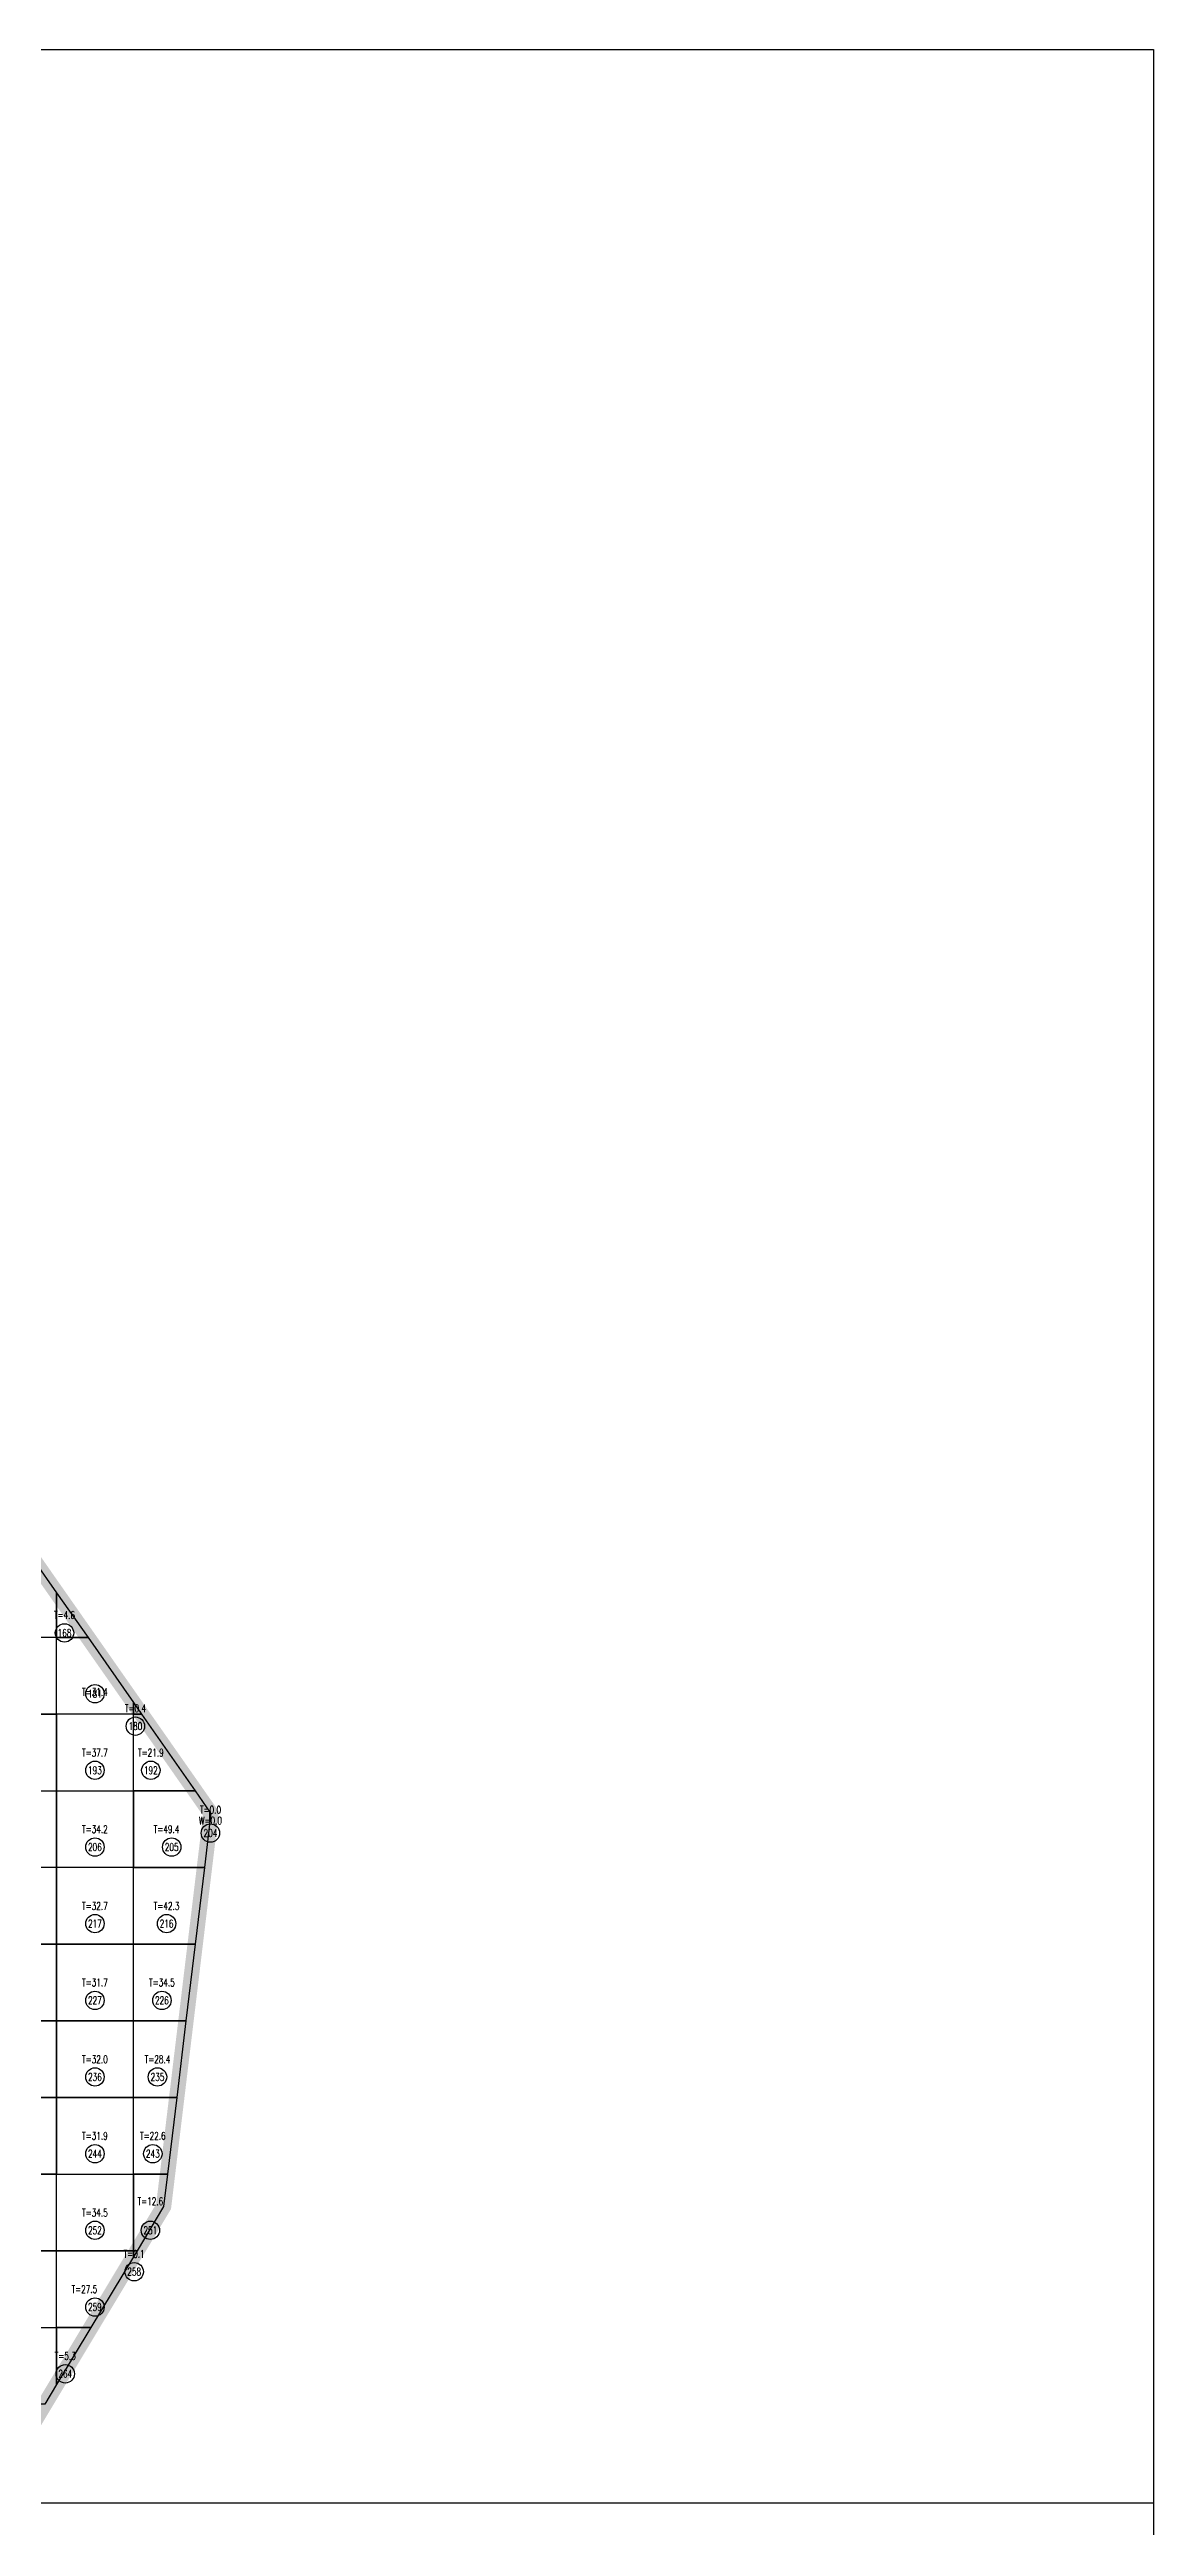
# Model space of a CAD drawing. Extents: x 4283 to 40403, y 1134 to 1764.
# Drawn here: x 7808.5 to 7853.5, y 1573.1 to 1674.1 of the extents above; entities that cross this region are included whole.
import ezdxf
from ezdxf.enums import TextEntityAlignment as Align

# ---------------------------------------------------------------- set-up
doc = ezdxf.new("R2010")
doc.units = 0
for name, color, linetype in [('tdz_7-2方格网', 2, 'Continuous'), ('tdz_7-2方格网计算', 7, 'Continuous'), ('tdz_土方计算图', 7, 'Continuous'), ('tdz_格田', 6, 'Continuous')]:
    doc.layers.add(name, color=color, linetype=linetype)
doc.styles.add('GLandNum', font='txt_____.ttf', dxfattribs={"width": 0.7, "height": 0.5})

msp = doc.modelspace()

# ---------------------------------------------------------------- linework, layer by layer
at = {"layer": 'tdz_7-2方格网', "linetype": 'Continuous'}
for points in [[(7808.75, 1611.19, 2137.52), (7808.75, 1609.36, 2137.65), (7805.63, 1609.36, 2137.93), (7805.63, 1612.49, 2137.82), (7807.84, 1612.49, 2137.57)], [(7810.03, 1609.36, 2137.45), (7808.75, 1609.36, 2137.65), (7808.75, 1611.19, 2137.52)], [(7805.63, 1609.36, 2137.93), (7805.63, 1606.24, 2138.12), (7808.75, 1606.24, 2137.79), (7808.75, 1609.36, 2137.65)], [(7811.88, 1606.72, 2137.34), (7811.88, 1606.24, 2137.4), (7808.75, 1606.24, 2137.79), (7808.75, 1609.36, 2137.65), (7810.03, 1609.36, 2137.45)], [(7812.21, 1606.24, 2137.32), (7811.88, 1606.24, 2137.4), (7811.88, 1606.72, 2137.34)], [(7805.63, 1606.24, 2138.12), (7805.63, 1603.11, 2138.26), (7808.75, 1603.11, 2138.07), (7808.75, 1606.24, 2137.79)], [(7808.75, 1606.24, 2137.79), (7808.75, 1603.11, 2138.07), (7811.88, 1603.11, 2137.71), (7811.88, 1606.24, 2137.4)], [(7811.88, 1606.24, 2137.4), (7812.21, 1606.24, 2137.32), (7814.4, 1603.11, 2137.2), (7811.88, 1603.11, 2137.71)], [(7805.63, 1599.99, 2138.43), (7805.63, 1603.11, 2138.26), (7808.75, 1603.11, 2138.07), (7808.75, 1599.99, 2138.26)], [(7808.75, 1599.99, 2138.26), (7808.75, 1603.11, 2138.07), (7811.88, 1603.11, 2137.71), (7811.88, 1599.99, 2137.76)], [(7814.78, 1599.99, 2137.3), (7811.88, 1599.99, 2137.76), (7811.88, 1603.11, 2137.71), (7814.4, 1603.11, 2137.2), (7815, 1602.25, 2137.16), (7815, 1601.86, 2137.18)], [(7815, 1601.86, 2137.18), (7815, 1602.25, 2137.16), (7815.04, 1602.19, 2137.16)], [(7805.63, 1599.99, 2138.43), (7805.63, 1596.86, 2138.6), (7808.75, 1596.86, 2138.45), (7808.75, 1599.99, 2138.26)], [(7808.75, 1599.99, 2138.26), (7808.75, 1596.86, 2138.45), (7811.88, 1596.86, 2137.95), (7811.88, 1599.99, 2137.76)], [(7811.88, 1599.99, 2137.76), (7814.78, 1599.99, 2137.3), (7814.4, 1596.86, 2137.5), (7811.88, 1596.86, 2137.95)], [(7805.63, 1596.86, 2138.6), (7805.63, 1593.74, 2138.77), (7808.75, 1593.74, 2138.5), (7808.75, 1596.86, 2138.45)], [(7808.75, 1596.86, 2138.45), (7808.75, 1593.74, 2138.5), (7811.88, 1593.74, 2138.1), (7811.88, 1596.86, 2137.95)], [(7811.88, 1596.86, 2137.95), (7814.4, 1596.86, 2137.5), (7814.02, 1593.74, 2137.7), (7811.88, 1593.74, 2138.1)], [(7805.63, 1593.74, 2138.77), (7805.63, 1590.61, 2138.9), (7808.75, 1590.61, 2138.78), (7808.75, 1593.74, 2138.5)], [(7808.75, 1593.74, 2138.5), (7808.75, 1590.61, 2138.78), (7811.88, 1590.61, 2138.09), (7811.88, 1593.74, 2138.1)], [(7811.88, 1593.74, 2138.1), (7814.02, 1593.74, 2137.7), (7813.65, 1590.61, 2137.9), (7811.88, 1590.61, 2138.09)], [(7805.63, 1590.61, 2138.9), (7805.63, 1587.49, 2139.05), (7808.75, 1587.49, 2138.72), (7808.75, 1590.61, 2138.78)], [(7808.75, 1590.61, 2138.78), (7808.75, 1587.49, 2138.72), (7811.88, 1587.49, 2138.36), (7811.88, 1590.61, 2138.09)], [(7811.88, 1590.61, 2138.09), (7813.65, 1590.61, 2137.9), (7813.27, 1587.49, 2138.1), (7811.88, 1587.49, 2138.36)], [(7805.63, 1587.49, 2139.05), (7805.63, 1584.36, 2139), (7808.75, 1584.36, 2138.7), (7808.75, 1587.49, 2138.72)], [(7808.75, 1584.36, 2138.7), (7808.75, 1587.49, 2138.72), (7811.88, 1587.49, 2138.36), (7811.88, 1584.36, 2138.39)], [(7811.88, 1587.49, 2138.36), (7813.27, 1587.49, 2138.1), (7813.11, 1586.17, 2138.18), (7812.03, 1584.36, 2138.38), (7811.88, 1584.36, 2138.39)], [(7805.63, 1584.36, 2139), (7805.63, 1581.24, 2139.17), (7808.75, 1581.24, 2138.86), (7808.75, 1584.36, 2138.7)], [(7810.15, 1581.24, 2138.71), (7808.75, 1581.24, 2138.86), (7808.75, 1584.36, 2138.7), (7811.88, 1584.36, 2138.39), (7811.88, 1584.12, 2138.4)], [(7811.88, 1584.36, 2138.39), (7812.03, 1584.36, 2138.38), (7811.88, 1584.12, 2138.4)], [(7808.27, 1578.11, 2139.04), (7805.63, 1578.11, 2139.34), (7805.63, 1581.24, 2139.17), (7808.75, 1581.24, 2138.86), (7808.75, 1578.91, 2138.96)], [(7808.75, 1581.24, 2138.86), (7810.15, 1581.24, 2138.71), (7808.75, 1578.91, 2138.96)]]:
    msp.add_polyline3d(points, close=True, dxfattribs=at)
at = {"layer": 'tdz_7-2方格网计算', "color": 7, "linetype": 'Continuous'}
for centre in [(7809.07, 1609.55), (7810.31, 1607.07), (7811.96, 1605.75), (7810.31, 1603.95), (7812.59, 1603.95), (7815.02, 1601.39), (7810.31, 1600.82), (7813.44, 1600.82), (7810.31, 1597.7), (7813.23, 1597.7), (7810.31, 1594.57), (7813.04, 1594.57), (7810.31, 1591.45), (7812.86, 1591.45), (7810.31, 1588.32), (7812.67, 1588.32), (7810.31, 1585.2), (7812.57, 1585.2), (7811.91, 1583.51), (7810.31, 1582.07), (7809.1, 1579.35)]:
    msp.add_circle(centre, 0.375, dxfattribs=at)
at = {"layer": 'tdz_土方计算图', "linetype": 'Continuous'}
for points in [[(7723.46, 1674.09), (7853.46, 1674.09)], [(7853.46, 1674.09), (7853.46, 1514.09)], [(7723.46, 1574.09), (7853.46, 1574.09)]]:
    msp.add_lwpolyline(points, dxfattribs=at)
at = {"layer": 'tdz_格田', "linetype": 'Continuous', "lineweight": 60, "const_width": 0.625}
msp.add_lwpolyline([(7806.39, 1574.99), (7782.51, 1602.98), (7765.09, 1630.84), (7761.88, 1652.74), (7775.44, 1673.2), (7793.93, 1632.38), (7815.04, 1602.19), (7813.11, 1586.17), (7806.39, 1574.99)], close=True, dxfattribs=at)

# ---------------------------------------------------------------- texts
at = {"layer": 'tdz_7-2方格网计算', "color": 2, "linetype": 'Continuous', "style": 'GLandNum', "width": 0.7}
for s, p in [('T=4.6', (7809.07, 1610.28)), ('T=31.4', (7810.31, 1607.14)), ('T=0.4', (7811.96, 1606.48)), ('T=37.7', (7810.31, 1604.67)), ('T=21.9', (7812.59, 1604.67)), ('T=0.0', (7815.02, 1602.34)), ('T=34.2', (7810.31, 1601.55)), ('T=49.4', (7813.23, 1601.55)), ('T=32.7', (7810.31, 1598.42)), ('T=42.3', (7813.23, 1598.42)), ('T=31.7', (7810.31, 1595.3)), ('T=34.5', (7813.04, 1595.3)), ('T=32.0', (7810.31, 1592.17)), ('T=28.4', (7812.86, 1592.17)), ('T=31.9', (7810.31, 1589.05)), ('T=22.6', (7812.67, 1589.05)), ('T=12.6', (7812.57, 1586.38)), ('T=34.5', (7810.31, 1585.92)), ('T=0.1', (7811.91, 1584.24)), ('T=27.5', (7809.88, 1582.8)), ('T=5.3', (7809.1, 1580.08))]:
    msp.add_text(s, height=0.312, dxfattribs=at).set_placement(p, align=Align.MIDDLE_CENTER)
at = {"layer": 'tdz_7-2方格网计算', "color": 7, "linetype": 'Continuous', "style": 'GLandNum', "width": 0.7}
for s, p in [('168', (7809.07, 1609.55)), ('181', (7810.31, 1607.07)), ('180', (7811.96, 1605.75)), ('193', (7810.31, 1603.95)), ('192', (7812.59, 1603.95)), ('204', (7815.02, 1601.39)), ('206', (7810.31, 1600.82)), ('205', (7813.44, 1600.82)), ('217', (7810.31, 1597.7)), ('216', (7813.23, 1597.7)), ('227', (7810.31, 1594.57)), ('226', (7813.04, 1594.57)), ('236', (7810.31, 1591.45)), ('235', (7812.86, 1591.45)), ('244', (7810.31, 1588.32)), ('243', (7812.67, 1588.32)), ('252', (7810.31, 1585.2)), ('251', (7812.57, 1585.2)), ('258', (7811.91, 1583.51)), ('259', (7810.31, 1582.07)), ('264', (7809.1, 1579.35))]:
    msp.add_text(s, height=0.312, dxfattribs=at).set_placement(p, align=Align.MIDDLE_CENTER)
at = {"layer": 'tdz_7-2方格网计算', "color": 173, "linetype": 'Continuous', "style": 'GLandNum', "width": 0.7}
msp.add_text('W=0.0', height=0.312, dxfattribs=at).set_placement((7815.02, 1601.9), align=Align.MIDDLE_CENTER)

doc.saveas('drawing.dxf')
